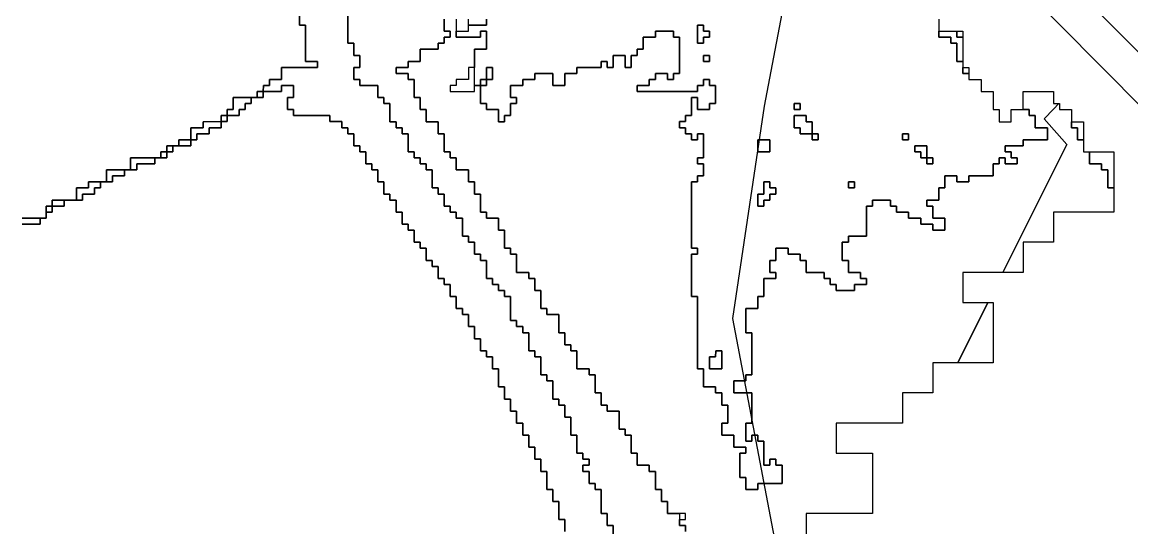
# Model space of a CAD drawing. Header units: metres. Extents: x 553506 to 563855, y 142925 to 150243.
# Drawn here: x 556150 to 556518, y 145345.3 to 145513 of the extents above; entities that cross this region are included whole.
import ezdxf

# ---------------------------------------------------------------- set-up
doc = ezdxf.new("R2010")
doc.units = ezdxf.units.M
doc.layers.add('C-FLOOD_ZONE_3', color=150, linetype='Continuous')
doc.layers.add('C-ROADS', color=33, linetype='Continuous')

msp = doc.modelspace()

# ---------------------------------------------------------------- linework, layer by layer
at = {"layer": 'C-FLOOD_ZONE_3'}
for points in [[(556242, 145520), (556242, 145512), (556244, 145512), (556244, 145500), (556248, 145500), (556248, 145498), (556246, 145498), (556244, 145498), (556236, 145498), (556236, 145494), (556232, 145494), (556232, 145492), (556230, 145492), (556229.9994, 145490.0006), (556228, 145490), (556228, 145488.001), (556225.9994, 145488.0006), (556220, 145488), (556220, 145484), (556218, 145484), (556217.9994, 145482.0006), (556216, 145482), (556215.9994, 145480.0006), (556210, 145480), (556210, 145478), (556206, 145478), (556205.9994, 145474.0006), (556202, 145474), (556202, 145472.001), (556199.9994, 145472.0006), (556198, 145472), (556197.9994, 145470.0006), (556196, 145470), (556196, 145468.001), (556193.9994, 145468.0006), (556190, 145468), (556186, 145468), (556186, 145464.001), (556183.9994, 145464.0006), (556178, 145464), (556178, 145460.001), (556175.9994, 145460.0006), (556172, 145460), (556172, 145458), (556170, 145458), (556168, 145458), (556168, 145454.001), (556166, 145454.001), (556163.9994, 145454.0006), (556160, 145454), (556159.9994, 145452.0006), (556158, 145452), (556157.9994, 145450.0006), (556157.999, 145448.001), (556155.9994, 145448.0006), (556150, 145448)], [(556330.001, 145344), (556330.0006, 145348.0006), (556328.001, 145348.001), (556328.001, 145350), (556328.001, 145352), (556328.0006, 145354.0006), (556326.001, 145354.001), (556326.001, 145356), (556326.0006, 145358.0006), (556324.001, 145358.001), (556324.001, 145362), (556324.0006, 145364.0006), (556322.001, 145364.001), (556322.001, 145366), (556322.0006, 145368.0006), (556320.001, 145368.001), (556320.001, 145370), (556320.0006, 145372.0006), (556318.001, 145372.001), (556318.001, 145374), (556318.0006, 145376.0006), (556316.001, 145376.001), (556316.001, 145378), (556316.0006, 145380.0006), (556314.001, 145380.001), (556314.001, 145382), (556314.0006, 145384.0006), (556312.001, 145384.001), (556312.001, 145386), (556312.0006, 145388.0006), (556310.001, 145388.001), (556310.001, 145390), (556310.0006, 145392.0006), (556308.001, 145392.001), (556308.001, 145396), (556308.0006, 145398.0006), (556306.001, 145398.001), (556306.001, 145400), (556306.0006, 145402.0006), (556304.001, 145402.001), (556304.0006, 145404.0006), (556302.001, 145404.001), (556302.001, 145406), (556302.0006, 145408.0006), (556300.001, 145408.001), (556300.001, 145410), (556300.0006, 145412.0006), (556298.001, 145412.001), (556298.001, 145414), (556298.0006, 145416.0006), (556296.001, 145416.001), (556296.0006, 145418.0006), (556294.001, 145418.001), (556294.001, 145420), (556294.0006, 145422.0006), (556292.001, 145422.001), (556292.001, 145424), (556292.0006, 145426.0006), (556290.001, 145426.001), (556290.0006, 145428.0006), (556288.001, 145428.001), (556288.001, 145430), (556288.0006, 145432.0006), (556286.001, 145432.001), (556286.0006, 145434.0006), (556284.001, 145434.001), (556284.001, 145436), (556284.0006, 145438.0006), (556282.001, 145438.001), (556282.0006, 145440.0006), (556280.001, 145440.001), (556280.001, 145442), (556280.0006, 145444.0006), (556278.001, 145444.001), (556278.0006, 145446.0006), (556276.001, 145446.001), (556276.001, 145448), (556276.0006, 145450.0006), (556274.001, 145450.001), (556274.001, 145452), (556274.0006, 145454.0006), (556272.001, 145454.001), (556272.0006, 145456.0006), (556270.001, 145456.001), (556270.001, 145458), (556270.0006, 145460.0006), (556268.001, 145460.001), (556268.001, 145462), (556268.0006, 145464.0006), (556266.001, 145464.001), (556266.0006, 145466.0006), (556264.001, 145466.001), (556264.001, 145468), (556264.0006, 145470.0006), (556262.001, 145470.001), (556262.0006, 145472.0006), (556260.001, 145472.001), (556260.001, 145474), (556260.0006, 145476.0006), (556258.001, 145476.001), (556258.0006, 145478.0006), (556256.001, 145478.001), (556256.0006, 145480.0006), (556254, 145480.001), (556252.001, 145480.001), (556252.0006, 145482.0006), (556250, 145482.001), (556246, 145482.001), (556244, 145482.001), (556240.001, 145482.001), (556240.0006, 145484.0006), (556238.001, 145484.001), (556238.001, 145486), (556238.001, 145487.999), (556240.0006, 145487.9994), (556240.0006, 145492.0006), (556235.9994, 145492.0006), (556235.999, 145490.001), (556232, 145490.001), (556229.9995, 145490.0005), (556230, 145492), (556232, 145492), (556232, 145494), (556236, 145494), (556236, 145498), (556244, 145498), (556246, 145498), (556248, 145498), (556248, 145500), (556244, 145500), (556244, 145512), (556242, 145512), (556242, 145520)], [(556258, 145516), (556258, 145506), (556260, 145506), (556260, 145502), (556262, 145502), (556262, 145498), (556260, 145498), (556260, 145494), (556262, 145494), (556262, 145492), (556268, 145492), (556268, 145488), (556270, 145488), (556270, 145486), (556272, 145486), (556272, 145480), (556274, 145480), (556274, 145478), (556276, 145478), (556276, 145476), (556278, 145476), (556278, 145470), (556280, 145470), (556280, 145468), (556282, 145468), (556282, 145466), (556284, 145466), (556284, 145464), (556286, 145464), (556286, 145458), (556288, 145458), (556288, 145456), (556290, 145456), (556290, 145452), (556292, 145452), (556292, 145450), (556294, 145450), (556294, 145448), (556296, 145448), (556296, 145442), (556298, 145442), (556298, 145440), (556300, 145440), (556300, 145436), (556302, 145436), (556302, 145434), (556304, 145434), (556304, 145428), (556306, 145428), (556306, 145426), (556308, 145426), (556308, 145424), (556310, 145424), (556310, 145422), (556312, 145422), (556312, 145414), (556314, 145414), (556314, 145412), (556316, 145412), (556316, 145410), (556318, 145410), (556318, 145404), (556320, 145404), (556320, 145402), (556322, 145402), (556322, 145396), (556324, 145396), (556324, 145394), (556326, 145394), (556326, 145388), (556328, 145388), (556328, 145386), (556330, 145386), (556330, 145382), (556332, 145382), (556332, 145376), (556334, 145376), (556334, 145370), (556336, 145370), (556336, 145368), (556338, 145368), (556338, 145366), (556336, 145366), (556336, 145364), (556338, 145364), (556338, 145360), (556340, 145360), (556340, 145358), (556342, 145358), (556342, 145350), (556344, 145350), (556344, 145346), (556346, 145346), (556346, 145342)], [(556346, 145342), (556346, 145346), (556344, 145346), (556344, 145350), (556342, 145350), (556342, 145358), (556340, 145358), (556340, 145360), (556338, 145360), (556338, 145364), (556336, 145364), (556336, 145366), (556338, 145366), (556338, 145368), (556336, 145368), (556336, 145370), (556334, 145370), (556334, 145376), (556332, 145376), (556332, 145382), (556330, 145382), (556330, 145386), (556328, 145386), (556328, 145388), (556326, 145388), (556326, 145394), (556324, 145394), (556324, 145396), (556322, 145396), (556322, 145402), (556320, 145402), (556320, 145402), (556320, 145404), (556318, 145404), (556318, 145410), (556316, 145410), (556316, 145412), (556314, 145412), (556314, 145414), (556312, 145414), (556312, 145422), (556310, 145422), (556310, 145424), (556308, 145424), (556308, 145426), (556306, 145426), (556306, 145428), (556304, 145428), (556304, 145434), (556302, 145434), (556302, 145436), (556300, 145436), (556300, 145440), (556298, 145440), (556298, 145442), (556296, 145442), (556296, 145448), (556294, 145448), (556294, 145450), (556292, 145450), (556292, 145452), (556290, 145452), (556290, 145456), (556288, 145456), (556288, 145458), (556286, 145458), (556286, 145464), (556284, 145464), (556284, 145466), (556282, 145466), (556282, 145468), (556280, 145468), (556280, 145470), (556278, 145470), (556278, 145476), (556276, 145476), (556276, 145478), (556274, 145478), (556274, 145480), (556272, 145480), (556272, 145486), (556270, 145486), (556270, 145488), (556268, 145488), (556268, 145492), (556262, 145492), (556262, 145494), (556260, 145494), (556260, 145498), (556262, 145498), (556262, 145502), (556260, 145502), (556260, 145506), (556258, 145506), (556258, 145516)], [(556370, 145344), (556370, 145346), (556368, 145346), (556368, 145348), (556370, 145348), (556370, 145350), (556368, 145350), (556364, 145350), (556364, 145354), (556362, 145354), (556362, 145358), (556360, 145358), (556360, 145364), (556358, 145364), (556358, 145366), (556354, 145366), (556354, 145370), (556352, 145370), (556352, 145376), (556350, 145376), (556350, 145378), (556348, 145378), (556348, 145384), (556344, 145384), (556344, 145386), (556342, 145386), (556342, 145390), (556340, 145390), (556340, 145396), (556338, 145396), (556338, 145398), (556334, 145398), (556334, 145404), (556332, 145404), (556332, 145406), (556330, 145406), (556330, 145410), (556328, 145410), (556328, 145416), (556324, 145416), (556324, 145418), (556322, 145418), (556322, 145424), (556320, 145424), (556320, 145428), (556318, 145428), (556318, 145430), (556314, 145430), (556314, 145436), (556312, 145436), (556312, 145438), (556310, 145438), (556310, 145444), (556308, 145444), (556308, 145448), (556304, 145448), (556304, 145450), (556302, 145450), (556302, 145456), (556300, 145456), (556300, 145460), (556298, 145460), (556298, 145464), (556294, 145464), (556294, 145468), (556292, 145468), (556292, 145470), (556290, 145470), (556290, 145476), (556288, 145476), (556288, 145480), (556284, 145480), (556284, 145484), (556282, 145484), (556282, 145488), (556280, 145488), (556280, 145494), (556278, 145494), (556278, 145496), (556274, 145496), (556274, 145498), (556278, 145498), (556278, 145500), (556282, 145500), (556282, 145504), (556288, 145504), (556288, 145506), (556290, 145506), (556290, 145508), (556292, 145508), (556292, 145510), (556290, 145510), (556290, 145514)], [(556290, 145514), (556290, 145510), (556292, 145510), (556292, 145508), (556290, 145508), (556290, 145506), (556288, 145506), (556288, 145504), (556282, 145504), (556282, 145500), (556278, 145500), (556278, 145498), (556274, 145498), (556274, 145496), (556278, 145496), (556278, 145494), (556280, 145494), (556280, 145488), (556282, 145488), (556282, 145484), (556284, 145484), (556284, 145480), (556288, 145480), (556288, 145476), (556290, 145476), (556290, 145470), (556292, 145470), (556292, 145468), (556294, 145468), (556294, 145464), (556298, 145464), (556298, 145460), (556300, 145460), (556300, 145456), (556302, 145456), (556302, 145450), (556304, 145450), (556304, 145448), (556308, 145448), (556308, 145444), (556310, 145444), (556310, 145438), (556312, 145438), (556312, 145436), (556314, 145436), (556314, 145430), (556318, 145430), (556318, 145428), (556320, 145428), (556320, 145424), (556322, 145424), (556322, 145418), (556324, 145418), (556324, 145416), (556328, 145416), (556328, 145410), (556330, 145410), (556330, 145406), (556332, 145406), (556332, 145404), (556334, 145404), (556334, 145398), (556338, 145398), (556338, 145396), (556340, 145396), (556340, 145390), (556342, 145390), (556342, 145386), (556344, 145386), (556344, 145384), (556348, 145384), (556348, 145378), (556350, 145378), (556350, 145376), (556352, 145376), (556352, 145370), (556354, 145370), (556354, 145366), (556358, 145366), (556358, 145364), (556360, 145364), (556360, 145358), (556362, 145358), (556362, 145354), (556364, 145354), (556364, 145350), (556368, 145350), (556368, 145348), (556368, 145346), (556370, 145346), (556370, 145344)], [(556294, 145514), (556293.9994, 145510.0006), (556293.9994, 145507.9994), (556302.0006, 145507.9994), (556302.001, 145509.999), (556303.999, 145509.999), (556303.999, 145504.001), (556299.9994, 145504.0006), (556299.999, 145498), (556298, 145498), (556297.9994, 145496.0006), (556297.999, 145494), (556294, 145494), (556294, 145492), (556292, 145492), (556292, 145490), (556295.9994, 145489.9994), (556298.0006, 145489.9994), (556300, 145490), (556300, 145491.999), (556302, 145492), (556301.9994, 145485.9994), (556303.999, 145485.999), (556303.9994, 145483.9994), (556307.999, 145483.999), (556307.9994, 145479.9994), (556310.0006, 145479.9994), (556310.001, 145481.999), (556312.0006, 145481.9994), (556312.001, 145485.999), (556314.0006, 145485.9994), (556314.0006, 145488.0006), (556312.001, 145488.001), (556312.001, 145491.999), (556316.0006, 145491.9994), (556316.001, 145493.999), (556320.0006, 145493.9994), (556320.001, 145495.999), (556325.999, 145495.999), (556325.9994, 145491.9994), (556330.0006, 145491.9994), (556330.001, 145495.999), (556334.0006, 145495.9994), (556334.001, 145497.999), (556342.0006, 145497.9994), (556342.001, 145499.999), (556343.999, 145499.999), (556343.9994, 145497.9994), (556346.0006, 145497.9994), (556346.001, 145501.999), (556349.999, 145501.999), (556349.9994, 145497.9994), (556352.0006, 145497.9994), (556352.001, 145501.999), (556354.0006, 145501.9994), (556354.001, 145503.999), (556356.0006, 145503.9994), (556356.001, 145507.999), (556360.0006, 145507.9994), (556360.001, 145509.999), (556365.999, 145509.999), (556365.9994, 145507.9994), (556367.999, 145507.999), (556367.999, 145496.001), (556365.9994, 145496.0006), (556365.999, 145494.001), (556364.001, 145494.001), (556364.0006, 145496.0006), (556359.9994, 145496.0006), (556359.999, 145494.001), (556357.9994, 145494.0006), (556357.999, 145492.001), (556353.9994, 145492.0006), (556353.9994, 145489.9994), (556374.0006, 145489.9994), (556374.001, 145491.999), (556376.0006, 145491.9994), (556376.001, 145493.999), (556377.999, 145493.999), (556377.9994, 145491.9994), (556379.999, 145491.999), (556379.999, 145486.001), (556377.9994, 145486.0006), (556377.999, 145484.001), (556374.001, 145484.001), (556374.0006, 145488.0006), (556371.9994, 145488.0006), (556371.999, 145482.001), (556369.9994, 145482.0006), (556369.999, 145480.001), (556367.9994, 145480.0006), (556367.9994, 145477.9994), (556369.999, 145477.999), (556369.9994, 145475.9994), (556371.999, 145475.999), (556371.9994, 145473.9994), (556374.0006, 145473.9994), (556374.001, 145475.999), (556375.999, 145475.999), (556375.999, 145468.001), (556373.9994, 145468.0006), (556373.9994, 145465.9994), (556375.999, 145465.999), (556375.999, 145462.001), (556373.9994, 145462.0006), (556373.999, 145460.001), (556371.9994, 145460.0006), (556371.9994, 145437.9994), (556373.999, 145437.999), (556373.999, 145436.001), (556371.9994, 145436.0006), (556371.9994, 145421.9994), (556373.999, 145421.999), (556373.999, 145418), (556373.999, 145416), (556373.9994, 145397.9994), (556375.999, 145397.999), (556375.9994, 145391.9994), (556379.999, 145391.999), (556379.9994, 145389.9994), (556381.999, 145389.999), (556381.9994, 145385.9994), (556383.999, 145385.999), (556383.999, 145380.001), (556381.9994, 145380.0006), (556381.9994, 145375.9994), (556385.999, 145375.999), (556385.9994, 145371.9994), (556389.999, 145371.999), (556389.999, 145370.001), (556387.9994, 145370.0006), (556387.9994, 145361.9994), (556389.999, 145361.999), (556389.9994, 145357.9994), (556394.0006, 145357.9994), (556394.001, 145359.999), (556402.0006, 145359.9994), (556402.0006, 145366.0006), (556400.001, 145366.001), (556400.0006, 145368.0006), (556397.9994, 145368.0006), (556397.999, 145366.001), (556396.001, 145366.001), (556396.0006, 145374.0006), (556394.001, 145374.001), (556394.0006, 145376.0006), (556391.9994, 145376.0006), (556391.999, 145374.001), (556390.001, 145374.001), (556390.001, 145379.999), (556392.0006, 145379.9994), (556392.001, 145384), (556392.0006, 145390.0006), (556386.001, 145390.001), (556386.001, 145393.999), (556390.0006, 145393.9994), (556390.001, 145395.999), (556392.0006, 145395.9994), (556392.001, 145406), (556392.0006, 145410.0006), (556390.001, 145410.001), (556390.001, 145417.999), (556394.0006, 145417.9994), (556394.001, 145421.999), (556396.0006, 145421.9994), (556396.001, 145427.999), (556400.0006, 145427.9994), (556400.0006, 145430.0006), (556398.001, 145430.001), (556398.001, 145433.999), (556400.0006, 145433.9994), (556400.001, 145437.999), (556403.999, 145437.999), (556403.9994, 145435.9994), (556407.999, 145435.999), (556407.9994, 145433.9994), (556409.999, 145433.999), (556409.9994, 145429.9994), (556415.999, 145429.999), (556415.9994, 145427.9994), (556417.999, 145427.999), (556417.9994, 145425.9994), (556419.999, 145425.999), (556419.9994, 145423.9994), (556426.0006, 145423.9994), (556426.001, 145425.999), (556430.0006, 145425.9994), (556430.0006, 145428.0006), (556428.001, 145428.001), (556428.0006, 145430.0006), (556424.001, 145430.001), (556424.0006, 145434.0006), (556422.001, 145434.001), (556422.001, 145439.999), (556424.0006, 145439.9994), (556424.001, 145441.999), (556430.0006, 145441.9994), (556430.001, 145451.999), (556432.0006, 145451.9994), (556432.001, 145453.999), (556437.999, 145453.999), (556437.9994, 145451.9994), (556439.999, 145451.999), (556439.9994, 145449.9994), (556443.999, 145449.999), (556443.9994, 145447.9994), (556447.999, 145447.999), (556447.9994, 145445.9994), (556451.999, 145445.999), (556451.9994, 145443.9994), (556456.0006, 145443.9994), (556456.001, 145446), (556456.0006, 145448.0006), (556452.001, 145448.001), (556452.0006, 145452.0006), (556450.001, 145452.001), (556450.001, 145453.999), (556454.0006, 145453.9994), (556454.001, 145457.999), (556456.0006, 145457.9994), (556456.001, 145461.999), (556459.999, 145461.999), (556459.9994, 145459.9994), (556464.0006, 145459.9994), (556464.001, 145461.999), (556472.0006, 145461.9994), (556472.001, 145465.999), (556474.0006, 145465.9994), (556474.001, 145467.999), (556475.999, 145467.999), (556475.9994, 145465.9994), (556480.0006, 145465.9994), (556480.0006, 145468.0006), (556478.001, 145468.001), (556478.0006, 145470.0006), (556476.001, 145470.001), (556476.001, 145471.999), (556482.0006, 145471.9994), (556482.001, 145473.999), (556490.0006, 145473.9994), (556490.0006, 145478.0006), (556486.001, 145478.001), (556486.0006, 145482.0006), (556484.001, 145482.001), (556484.0006, 145484.0006), (556482, 145484.001), (556482, 145486), (556482, 145490), (556490, 145490), (556492, 145490), (556492, 145486), (556493.827, 145486), (556492, 145484.1133), (556488.9101, 145480.9226), (556496.41, 145472.4), (556494.2154, 145468), (556475.2619, 145430), (556462, 145430), (556462, 145426), (556462, 145424), (556462, 145420), (556470.2742, 145420), (556460.2987, 145400), (556452, 145400), (556452, 145390), (556442, 145390), (556442, 145380), (556420, 145380), (556420, 145370), (556432, 145370), (556432, 145350), (556410, 145350), (556410, 145340)], [(556453.9997, 145513.9997), (556454, 145512), (556454, 145509.9995), (556454, 145508), (556455.999, 145508), (556457.9997, 145507.9997), (556458, 145506), (556459.9997, 145505.9997), (556460, 145503.999), (556460, 145500), (556462, 145500), (556462, 145498), (556462, 145496), (556464, 145496), (556464, 145494), (556468, 145494), (556468, 145490), (556472, 145490), (556472, 145486), (556472, 145484), (556474, 145484), (556474, 145480), (556478, 145480), (556478, 145484), (556482, 145484.0005), (556484.0006, 145484.0006), (556484.001, 145482.001), (556486.0006, 145482.0006), (556486.001, 145478.001), (556490.0006, 145478.0006), (556490.0006, 145473.9994), (556482.001, 145473.999), (556482.0006, 145471.9994), (556476.001, 145471.999), (556476.001, 145470.001), (556478.0006, 145470.0006), (556478.001, 145468.001), (556480.0006, 145468.0006), (556480.0006, 145465.9994), (556475.9994, 145465.9994), (556475.999, 145467.999), (556474.001, 145467.999), (556474.0006, 145465.9994), (556472.001, 145465.999), (556472.0006, 145461.9994), (556464.001, 145461.999), (556464.0006, 145459.9994), (556459.9994, 145459.9994), (556459.999, 145461.999), (556456.001, 145461.999), (556456.0006, 145457.9994), (556454.001, 145457.999), (556454.0006, 145453.9994), (556450.001, 145453.999), (556450.001, 145452.001), (556452.0006, 145452.0006), (556452.001, 145448.001), (556456.0006, 145448.0006), (556456.001, 145446), (556456.0006, 145443.9994), (556451.9994, 145443.9994), (556451.999, 145445.999), (556447.9994, 145445.9994), (556447.999, 145447.999), (556443.9994, 145447.9994), (556443.999, 145449.999), (556439.9994, 145449.9994), (556439.999, 145451.999), (556437.9994, 145451.9994), (556437.999, 145453.999), (556432.001, 145453.999), (556432.0006, 145451.9994), (556430.001, 145451.999), (556430.0006, 145441.9994), (556424.001, 145441.999), (556424.0006, 145439.9994), (556422.001, 145439.999), (556422.001, 145434.001), (556424.0006, 145434.0006), (556424.001, 145430.001), (556428.0006, 145430.0006), (556428.001, 145428.001), (556430.0006, 145428.0006), (556430.0006, 145425.9994), (556426.001, 145425.999), (556426.0006, 145423.9994), (556419.9994, 145423.9994), (556419.999, 145425.999), (556417.9994, 145425.9994), (556417.999, 145427.999), (556415.9994, 145427.9994), (556415.999, 145429.999), (556409.9994, 145429.9994), (556409.999, 145433.999), (556407.9994, 145433.9994), (556407.999, 145435.999), (556403.9994, 145435.9994), (556403.999, 145437.999), (556400.001, 145437.999), (556400.0006, 145433.9994), (556398.001, 145433.999), (556398.001, 145430.001), (556400.0006, 145430.0006), (556400.0006, 145427.9994), (556396.001, 145427.999), (556396.0006, 145421.9994), (556394.001, 145421.999), (556394.0006, 145417.9994), (556390.001, 145417.999), (556390.001, 145410.001), (556392.0006, 145410.0006), (556392.001, 145406), (556392.0006, 145395.9994), (556390.001, 145395.999), (556390.0006, 145393.9994), (556386.001, 145393.999), (556386.001, 145390.001), (556392.0006, 145390.0006), (556392.001, 145384), (556392.0006, 145379.9994), (556390.001, 145379.999), (556390.001, 145374.001), (556391.999, 145374.001), (556391.9994, 145376.0006), (556394.0006, 145376.0006), (556394.001, 145374.001), (556396.0006, 145374.0006), (556396.001, 145366.001), (556397.999, 145366.001), (556397.9994, 145368.0006), (556400.0006, 145368.0006), (556400.001, 145366.001), (556402.0006, 145366.0006), (556402.0006, 145359.9994), (556394.001, 145359.999), (556394.0006, 145357.9994), (556389.9994, 145357.9994), (556389.999, 145361.999), (556387.9994, 145361.9994), (556387.9994, 145370.0006), (556389.999, 145370.001), (556389.999, 145371.999), (556385.9994, 145371.9994), (556385.999, 145375.999), (556381.9994, 145375.9994), (556381.9994, 145380.0006), (556383.999, 145380.001), (556383.999, 145385.999), (556381.9994, 145385.9994), (556381.999, 145389.999), (556379.9994, 145389.9994), (556379.999, 145391.999), (556375.9994, 145391.9994), (556375.999, 145397.999), (556373.9994, 145397.9994), (556373.999, 145416), (556373.999, 145418), (556373.999, 145421.999), (556371.9994, 145421.9994), (556371.9994, 145436.0006), (556373.999, 145436.001), (556373.999, 145437.999), (556371.9994, 145437.9994), (556371.9994, 145460.0006), (556373.999, 145460.001), (556373.9994, 145462.0006), (556375.999, 145462.001), (556375.999, 145465.999), (556373.9994, 145465.9994), (556373.9994, 145468.0006), (556375.999, 145468.001), (556375.999, 145475.999), (556374.001, 145475.999), (556374.0006, 145473.9994), (556371.9994, 145473.9994), (556371.999, 145475.999), (556369.9994, 145475.9994), (556369.999, 145477.999), (556367.9994, 145477.9994), (556367.9994, 145480.0006), (556369.999, 145480.001), (556369.9994, 145482.0006), (556371.999, 145482.001), (556371.9994, 145488.0006), (556374.0006, 145488.0006), (556374.001, 145484.001), (556377.999, 145484.001), (556377.9994, 145486.0006), (556379.999, 145486.001), (556379.999, 145491.999), (556377.9994, 145491.9994), (556377.999, 145493.999), (556376.001, 145493.999), (556376.0006, 145491.9994), (556374.001, 145491.999), (556374.0006, 145489.9994), (556353.9994, 145489.9994), (556353.9994, 145492.0006), (556357.999, 145492.001), (556357.9994, 145494.0006), (556359.999, 145494.001), (556359.9994, 145496.0006), (556364.0006, 145496.0006), (556364.001, 145494.001), (556365.999, 145494.001), (556365.9994, 145496.0006), (556367.999, 145496.001), (556367.999, 145507.999), (556365.9994, 145507.9994), (556365.999, 145509.999), (556360.001, 145509.999), (556360.0006, 145507.9994), (556356.001, 145507.999), (556356.0006, 145503.9994), (556354.001, 145503.999), (556354.0006, 145501.9994), (556352.001, 145501.999), (556352.0006, 145497.9994), (556349.9994, 145497.9994), (556349.999, 145501.999), (556346.001, 145501.999), (556346.0006, 145497.9994), (556343.9994, 145497.9994), (556343.999, 145499.999), (556342.001, 145499.999), (556342.0006, 145497.9994), (556334.001, 145497.999), (556334.0006, 145495.9994), (556330.001, 145495.999), (556330.0006, 145491.9994), (556325.9994, 145491.9994), (556325.999, 145495.999), (556320.001, 145495.999), (556320.0006, 145493.9994), (556316.001, 145493.999), (556316.0006, 145491.9994), (556312.001, 145491.999), (556312.001, 145488.001), (556314.0006, 145488.0006), (556314.0006, 145485.9994), (556312.001, 145485.999), (556312.0006, 145481.9994), (556310.001, 145481.999), (556310.0006, 145479.9994), (556307.9994, 145479.9994), (556307.999, 145483.999), (556303.9994, 145483.9994), (556303.9994, 145483.9994), (556303.999, 145485.999), (556301.9994, 145485.9994), (556302, 145492), (556300, 145491.999), (556300, 145493.9995), (556300, 145496.001), (556299.9997, 145497.9997), (556299.9994, 145504.0006), (556303.999, 145504.001), (556303.999, 145509.999), (556302.001, 145509.999), (556302.0006, 145507.9994), (556293.9994, 145507.9994), (556293.9994, 145510.0006), (556298, 145510), (556298, 145512.001), (556300, 145512.001), (556303.999, 145512.001), (556303.9994, 145514.0006)], [(556303.9994, 145514.0006), (556303.999, 145512.001), (556300, 145512.001), (556298, 145512.001), (556298, 145514)], [(556150, 145446.001), (556155.999, 145446.001), (556155.999, 145448), (556157.9997, 145448.0003), (556158, 145450.0005), (556159.999, 145450.001), (556159.9997, 145452.0003), (556162, 145452.001), (556163.999, 145452.001), (556163.999, 145454), (556165.999, 145454), (556167.9997, 145454.0003), (556169.999, 145454.001), (556169.9994, 145456.0006), (556172, 145456.001), (556173.999, 145456.001), (556173.9994, 145458.0006), (556175.999, 145458.001), (556175.999, 145460), (556177.9997, 145460.0003), (556179.999, 145460.001), (556179.9994, 145462.0006), (556182, 145462.001), (556183.999, 145462.001), (556183.999, 145464), (556185.9997, 145464.0003), (556187.999, 145464.001), (556187.9994, 145466.0006), (556190, 145466.001), (556192, 145466.001), (556193.999, 145466.001), (556193.999, 145468), (556195.9997, 145468.0003), (556197.999, 145468.001), (556197.9997, 145470.0003), (556199.999, 145470.001), (556199.999, 145472), (556201.9997, 145472.0003), (556205.999, 145472.001), (556205.9997, 145474.0003), (556207.999, 145474.001), (556207.9994, 145476.0006), (556210, 145476.001), (556211.999, 145476.001), (556211.9994, 145478.0006), (556214, 145478.001), (556215.999, 145478.001), (556215.9997, 145480.0003), (556217.999, 145480.001), (556217.9997, 145482.0003), (556220, 145482.001), (556221.999, 145482.001), (556221.9994, 145484.0006), (556223.999, 145484.001), (556223.9994, 145486.0006), (556225.999, 145486.001), (556225.999, 145488), (556227.9997, 145488.0003), (556229.999, 145488.001), (556229.9997, 145490.0003), (556232, 145490.001), (556235.999, 145490.001), (556235.9994, 145492.0006), (556240.0006, 145492.0006), (556240.0006, 145487.9994), (556238.001, 145487.999), (556238.001, 145486), (556238.001, 145484.001), (556240.0006, 145484.0006), (556240.001, 145482.001), (556244, 145482.001), (556246, 145482.001), (556250, 145482.001), (556252.0006, 145482.0006), (556252.001, 145480.001), (556254, 145480.001), (556256.0006, 145480.0006), (556256.001, 145478.001), (556258.0006, 145478.0006), (556258.001, 145476.001), (556260.0006, 145476.0006), (556260.001, 145474), (556260.001, 145472.001), (556262.0006, 145472.0006), (556262.001, 145470.001), (556264.0006, 145470.0006), (556264.001, 145468), (556264.001, 145466.001), (556266.0006, 145466.0006), (556266.001, 145464.001), (556268.0006, 145464.0006), (556268.001, 145462), (556268.001, 145460.001), (556270.0006, 145460.0006), (556270.001, 145458), (556270.001, 145456.001), (556272.0006, 145456.0006), (556272.001, 145454.001), (556274.0006, 145454.0006), (556274.001, 145452), (556274.001, 145450.001), (556276.0006, 145450.0006), (556276.001, 145448), (556276.001, 145446.001), (556278.0006, 145446.0006), (556278.001, 145444.001), (556280.0006, 145444.0006), (556280.001, 145442), (556280.001, 145440.001), (556282.0006, 145440.0006), (556282.001, 145438.001), (556284.0006, 145438.0006), (556284.001, 145436), (556284.001, 145434.001), (556286.0006, 145434.0006), (556286.001, 145432.001), (556288.0006, 145432.0006), (556288.001, 145430), (556288.001, 145428.001), (556290.0006, 145428.0006), (556290.001, 145426.001), (556292.0006, 145426.0006), (556292.001, 145424), (556292.001, 145422.001), (556294.0006, 145422.0006), (556294.001, 145420), (556294.001, 145418.001), (556296.0006, 145418.0006), (556296.001, 145416.001), (556298.0006, 145416.0006), (556298.001, 145414), (556298.001, 145412.001), (556300.0006, 145412.0006), (556300.001, 145410), (556300.001, 145408.001), (556302.0006, 145408.0006), (556302.001, 145406), (556302.001, 145404.001), (556304.0006, 145404.0006), (556304.001, 145402.001), (556306.0006, 145402.0006), (556306.001, 145400), (556306.001, 145398.001), (556308.0006, 145398.0006), (556308.001, 145396), (556308.001, 145392.001), (556310.0006, 145392.0006), (556310.001, 145390), (556310.001, 145388.001), (556312.0006, 145388.0006), (556312.001, 145386), (556312.001, 145384.001), (556314.0006, 145384.0006), (556314.001, 145382), (556314.001, 145380.001), (556316.0006, 145380.0006), (556316.001, 145378), (556316.001, 145376.001), (556318.0006, 145376.0006), (556318.001, 145374), (556318.001, 145372.001), (556320.0006, 145372.0006), (556320.001, 145370), (556320.001, 145368.001), (556322.0006, 145368.0006), (556322.001, 145366), (556322.001, 145364.001), (556324.0006, 145364.0006), (556324.001, 145362), (556324.001, 145358.001), (556326.0006, 145358.0006), (556326.001, 145356), (556326.001, 145354.001), (556328.0006, 145354.0006), (556328.001, 145352), (556328.001, 145350), (556328.001, 145348.001), (556330.0006, 145348.0006), (556330.001, 145344)], [(556150, 145448), (556155.999, 145448), (556155.999, 145446.001), (556150, 145446.001)]]:
    msp.add_lwpolyline(points, dxfattribs=at)
for points in [[(556377.999, 145508.001), (556375.9994, 145508.0006), (556375.999, 145506.001), (556374.001, 145506.001), (556374.001, 145511.999), (556375.999, 145511.999), (556375.9994, 145509.9994), (556377.999, 145509.999), (556377.999, 145508.001)], [(556374.001, 145511.999), (556374.001, 145506.001), (556375.999, 145506.001), (556375.9994, 145508.0006), (556377.999, 145508.001), (556377.999, 145509.999), (556375.9994, 145509.9994), (556375.999, 145511.999), (556374.001, 145511.999)], [(556460.001, 145510), (556460.001, 145508.001), (556462, 145508.001), (556462, 145506), (556462, 145504), (556462, 145501.999), (556462, 145500), (556460, 145500), (556460, 145503.999), (556459.9997, 145505.9997), (556458, 145506), (556457.9997, 145507.9997), (556455.999, 145508), (556454, 145508), (556454, 145509.9995), (556456, 145510), (556458, 145510), (556460.001, 145510)], [(556462, 145510), (556462, 145508.001), (556460.001, 145508.001), (556460.001, 145510), (556462, 145510)], [(556376.001, 145500.001), (556376.001, 145501.999), (556377.999, 145501.999), (556377.999, 145500.001), (556376.001, 145500.001)], [(556376.001, 145500.001), (556377.999, 145500.001), (556377.999, 145501.999), (556376.001, 145501.999), (556376.001, 145500.001)], [(556304.001, 145497.999), (556305.999, 145497.999), (556305.999, 145494.001), (556304, 145494), (556304.001, 145497.999)], [(556305.999, 145494.001), (556305.999, 145497.999), (556304.001, 145497.999), (556304, 145494), (556305.999, 145494.001)], [(556464, 145496), (556462, 145496), (556462, 145498), (556464, 145498), (556464, 145496)], [(556304, 145494), (556303.999, 145492.001), (556302, 145492), (556302.001, 145493.999), (556304, 145494)], [(556303.999, 145492.001), (556304, 145494), (556302.001, 145493.999), (556302, 145492), (556303.999, 145492.001)], [(556229.999, 145488.001), (556228, 145488.001), (556228, 145490), (556229.9995, 145490.0005), (556229.999, 145488.001)], [(556220, 145484), (556220, 145488), (556225.999, 145488), (556225.999, 145486.001), (556223.9994, 145486.0006), (556223.999, 145484.001), (556221.9994, 145484.0006), (556221.999, 145482.001), (556220, 145482.001), (556217.9995, 145482.0005), (556218, 145484), (556220, 145484)], [(556406.001, 145484.001), (556406.001, 145485.999), (556407.999, 145485.999), (556407.999, 145484.001), (556406.001, 145484.001)], [(556406.001, 145484.001), (556407.999, 145484.001), (556407.999, 145485.999), (556406.001, 145485.999), (556406.001, 145484.001)], [(556488.9101, 145480.9226), (556492, 145484.1133), (556493.827, 145486), (556494, 145486), (556494, 145484), (556498, 145484), (556498, 145480), (556498, 145478), (556500, 145478), (556500, 145474), (556502, 145474), (556502, 145470), (556504, 145470), (556504, 145466), (556508, 145466), (556508, 145464), (556510, 145464), (556510, 145458), (556512, 145458), (556512, 145454), (556512, 145450), (556492, 145450), (556492, 145440), (556482, 145440), (556482, 145430), (556475.2619, 145430), (556494.2154, 145468), (556496.41, 145472.4), (556488.9101, 145480.9226)], [(556205.9995, 145474.0005), (556206, 145478), (556210, 145478), (556210, 145480), (556215.9995, 145480.0005), (556215.999, 145478.001), (556214, 145478.001), (556211.9994, 145478.0006), (556211.999, 145476.001), (556210, 145476.001), (556207.9994, 145476.0006), (556207.999, 145474.001), (556205.9995, 145474.0005)], [(556217.9995, 145482.0005), (556217.999, 145480.001), (556215.9995, 145480.0005), (556216, 145482), (556217.9995, 145482.0005)], [(556412, 145476), (556408.001, 145476.001), (556408.0006, 145478.0006), (556406.001, 145478.001), (556406.001, 145481.999), (556409.999, 145481.999), (556409.9994, 145479.9994), (556411.999, 145479.999), (556412, 145476)], [(556409.999, 145481.999), (556406.001, 145481.999), (556406.001, 145478.001), (556408.0006, 145478.0006), (556408.001, 145476.001), (556412, 145476), (556411.999, 145479.999), (556409.9994, 145479.9994), (556409.999, 145481.999)], [(556502, 145474), (556500, 145474), (556500, 145478), (556498, 145478), (556498, 145480), (556502, 145480), (556502, 145474)], [(556412, 145476), (556413.999, 145475.999), (556413.999, 145474.001), (556412.001, 145474.001), (556412, 145476)], [(556412.001, 145474.001), (556413.999, 145474.001), (556413.999, 145475.999), (556412, 145476), (556412.001, 145474.001)], [(556442.001, 145475.999), (556443.999, 145475.999), (556443.999, 145474.001), (556442.001, 145474.001), (556442.001, 145475.999)], [(556442.001, 145474.001), (556443.999, 145474.001), (556443.999, 145475.999), (556442.001, 145475.999), (556442.001, 145474.001)], [(556197.9995, 145470.0005), (556198, 145472), (556199.999, 145472), (556199.999, 145470.001), (556197.9995, 145470.0005)], [(556202, 145474), (556205.9995, 145474.0005), (556205.999, 145472.001), (556202, 145472.001), (556202, 145474)], [(556394.001, 145473.999), (556397.999, 145473.999), (556397.999, 145470.001), (556394.001, 145470.001), (556394.001, 145473.999)], [(556394.001, 145470.001), (556397.999, 145470.001), (556397.999, 145473.999), (556394.001, 145473.999), (556394.001, 145470.001)], [(556446.001, 145471.999), (556449.999, 145471.999), (556450, 145468), (556448.001, 145468.001), (556448.0006, 145470.0006), (556446.001, 145470.001), (556446.001, 145471.999)], [(556446.001, 145470.001), (556448.0006, 145470.0006), (556448.001, 145468.001), (556450, 145468), (556449.999, 145471.999), (556446.001, 145471.999), (556446.001, 145470.001)], [(556186, 145464.001), (556186, 145468), (556190, 145468), (556193.999, 145468), (556193.999, 145466.001), (556192, 145466.001), (556190, 145466.001), (556187.9994, 145466.0006), (556187.999, 145464.001), (556186, 145464.001)], [(556196, 145470), (556197.9995, 145470.0005), (556197.999, 145468.001), (556196, 145468.001), (556196, 145470)], [(556450, 145468), (556451.999, 145467.999), (556451.999, 145466.001), (556450.001, 145466.001), (556450, 145468)], [(556450.001, 145466.001), (556451.999, 145466.001), (556451.999, 145467.999), (556450, 145468), (556450.001, 145466.001)], [(556510, 145464), (556508, 145464), (556508, 145466), (556504, 145466), (556504, 145470), (556512, 145470), (556512, 145458), (556510, 145458), (556510, 145464)], [(556178, 145460.001), (556178, 145464), (556183.999, 145464), (556183.999, 145462.001), (556182, 145462.001), (556179.9994, 145462.0006), (556179.999, 145460.001), (556178, 145460.001)], [(556168, 145454.001), (556168, 145458), (556170, 145458), (556172, 145458), (556172, 145460), (556175.999, 145460), (556175.999, 145458.001), (556173.9994, 145458.0006), (556173.999, 145456.001), (556172, 145456.001), (556169.9994, 145456.0006), (556169.999, 145454.001), (556168, 145454.001)], [(556395.9994, 145454.0006), (556395.999, 145452.001), (556394.001, 145452.001), (556394.001, 145455.999), (556396.0006, 145455.9994), (556396.001, 145459.999), (556397.999, 145459.999), (556397.9994, 145457.9994), (556399.999, 145457.999), (556399.999, 145456.001), (556397.9994, 145456.0006), (556397.999, 145454.001), (556395.9994, 145454.0006)], [(556399.999, 145457.999), (556397.9994, 145457.9994), (556397.999, 145459.999), (556396.001, 145459.999), (556396.0006, 145455.9994), (556394.001, 145455.999), (556394.001, 145452.001), (556395.999, 145452.001), (556395.9994, 145454.0006), (556397.999, 145454.001), (556397.9994, 145456.0006), (556399.999, 145456.001), (556399.999, 145457.999)], [(556425.999, 145458.001), (556424.001, 145458.001), (556424.001, 145459.999), (556425.999, 145459.999), (556425.999, 145458.001)], [(556424.001, 145458.001), (556425.999, 145458.001), (556425.999, 145459.999), (556424.001, 145459.999), (556424.001, 145458.001)], [(556160, 145454), (556163.999, 145454), (556163.999, 145452.001), (556162, 145452.001), (556159.9995, 145452.0005), (556160, 145454)], [(556158, 145452), (556159.9995, 145452.0005), (556159.999, 145450.001), (556158, 145450.001), (556158, 145452)], [(556460.2987, 145400), (556470.2742, 145420), (556472, 145420), (556472, 145400), (556460.2987, 145400)], [(556381.999, 145403.999), (556381.999, 145398.001), (556378.001, 145398.001), (556378.001, 145401.999), (556380.0006, 145401.9994), (556380.001, 145403.999), (556381.999, 145403.999)], [(556378.001, 145401.999), (556378.001, 145398.001), (556381.999, 145398.001), (556381.999, 145403.999), (556380.001, 145403.999), (556380.0006, 145401.9994), (556378.001, 145401.999)]]:
    msp.add_lwpolyline(points, close=True, dxfattribs=at)
at = {"layer": 'C-ROADS'}
for points in [[(556463.4529, 145562.992), (556476.9502, 145546.4971), (556599.5693, 145423.2988), (556733.0191, 145318.9975), (556902.2443, 145222.9699), (557021.4291, 145177.0713), (557055.4748, 145163.9434), (557118.5207, 145146.4711), (557181.1027, 145132.5245), (557231.0908, 145123.2686), (557323.0597, 145111.3468), (557369.2517, 145108.665), (557377.9407, 145108.163), (557412.9395, 145106.6748)], [(557409.0205, 145093.9449), (557251.2993, 145106.5579), (557197.6046, 145115.0993), (557147.9954, 145126.1478), (557098.3219, 145139.3095), (557050.1793, 145154.3437), (556898.956, 145212.6859), (556727.297, 145309.8415), (556591.4429, 145414.0808), (556466.3363, 145540.1863), (556453.2149, 145556.5145)], [(556401.6405, 145331.0073), (556385.7339, 145414.7295), (556396.2036, 145485.0974), (556404.3167, 145527.6254)]]:
    msp.add_lwpolyline(points, dxfattribs=at)

doc.saveas('drawing.dxf')
